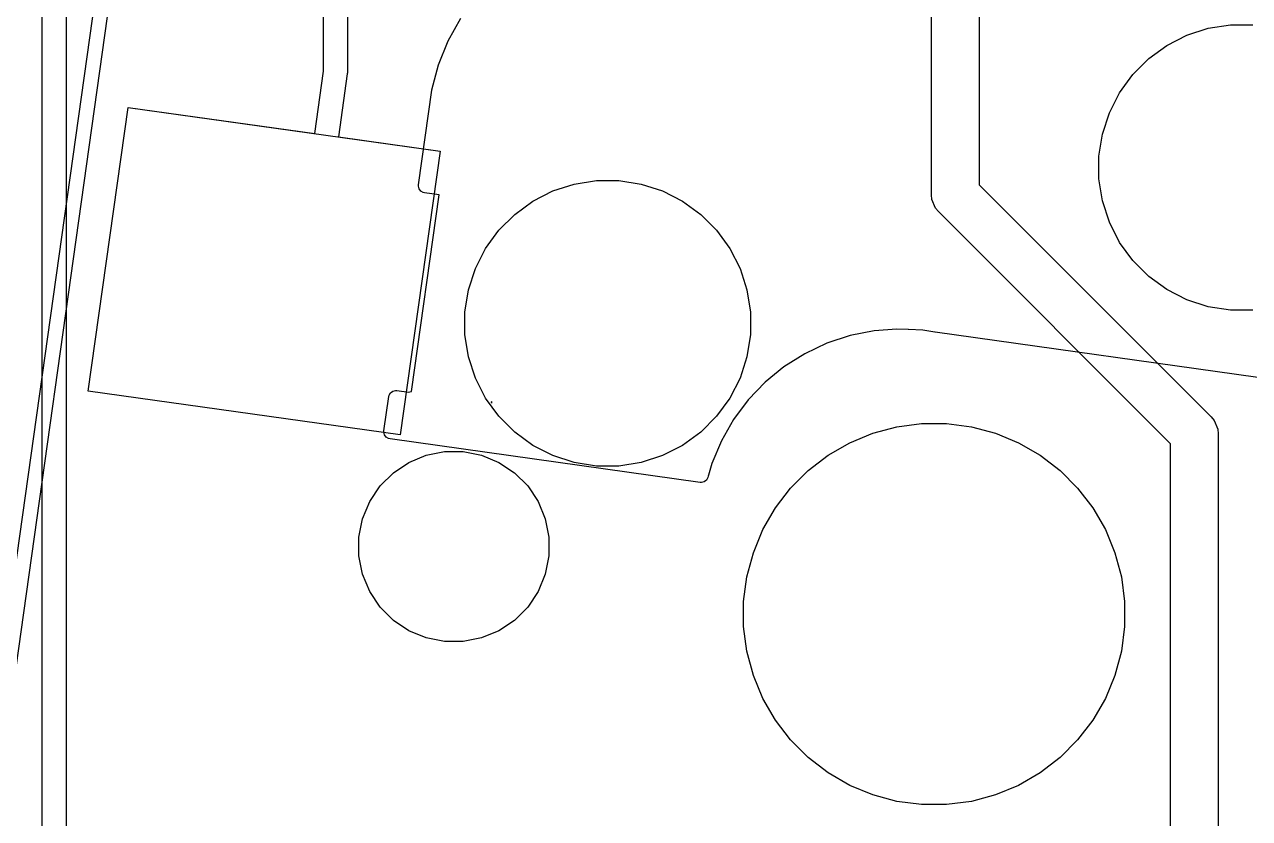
# Model space of a CAD drawing. Header units: millimetres. Extents: x 14 to 286, y -133 to -45.
# Drawn here: x 62.96 to 75.79, y -115.72 to -107.4 of the extents above; entities that cross this region are included whole.
import ezdxf

# ---------------------------------------------------------------- set-up
doc = ezdxf.new("R2010")
doc.units = ezdxf.units.MM
for name, color, linetype, true_color in [('B.Cu', 153, 'CONTINUOUS', 0x4d7fc4), ('B.Mask', 4, 'CONTINUOUS', 0x02ffee), ('B.Paste', 132, 'CONTINUOUS', 0x00c2c2), ('B.Silkscreen', 31, 'CONTINUOUS', 0xe8b2a7), ('F.Mask', 201, 'CONTINUOUS', 0xd864ff), ('F.Silkscreen', 41, 'CONTINUOUS', 0xf2eda1), ('User.Drawings', 9, 'CONTINUOUS', 0xc2c2c2)]:
    doc.layers.add(name, color=color, linetype=linetype, true_color=true_color)

msp = doc.modelspace()

# ---------------------------------------------------------------- linework, layer by layer
at = {"layer": 'B.Cu', "linetype": 'CONTINUOUS'}
for p, q in [((66.091, -107.895062), (66.091, -95.3193)), ((66.341, -95.371076), (66.341, -107.9038)), ((72.4591, -109.1878), (72.4591, -104.533353)), ((72.9591, -104.533353), (72.9591, -109.084246)), ((63.1436, -116.3382), (63.1436, -106.2515)), ((63.3936, -106.303276), (63.3936, -116.286423)), ((65.999277, -108.547699), (66.091, -107.895062)), ((66.339784, -107.921197), (66.246844, -108.582493)), ((66.340145, -107.912473), (66.339784, -107.921197)), ((66.341, -107.9038), (66.340145, -107.912473)), ((63.625967, -111.243635), (64.043486, -108.272831)), ((64.043486, -108.272831), (65.999277, -108.547699)), ((66.246844, -108.582493), (67.311371, -108.732103)), ((67.311371, -108.732103), (66.893852, -111.702907)), ((72.463904, -109.236573), (72.4591, -109.1878)), ((72.9591, -109.084246), (75.389877, -111.515023)), ((72.501233, -109.326693), (72.463904, -109.236573)), ((72.501237, -109.326697), (72.501233, -109.326693)), ((72.532323, -109.364577), (72.501237, -109.326697)), ((74.9631, -111.795354), (72.532323, -109.364577)), ((66.893852, -111.702907), (63.625967, -111.243635)), ((75.389877, -111.515023), (75.420968, -111.552908)), ((75.420968, -111.552908), (75.458297, -111.643028)), ((75.458297, -111.643028), (75.458297, -111.643037)), ((75.458297, -111.643037), (75.4631, -111.6918)), ((75.4631, -111.6918), (75.4631, -119.5097)), ((74.9631, -119.406146), (74.9631, -111.795354))]:
    msp.add_line(p, q, dxfattribs=at)
at = {"layer": 'B.Mask', "linetype": 'CONTINUOUS'}
for p, q in [((75.359212, -107.443983), (75.591691, -107.407162)), ((75.591691, -107.407162), (75.827069, -107.407162)), ((74.925632, -107.623578), (75.135355, -107.516719)), ((75.135355, -107.516719), (75.359212, -107.443983)), ((74.735208, -107.761929), (74.925632, -107.623578)), ((74.568771, -107.928366), (74.735208, -107.761929)), ((74.43042, -108.11879), (74.568771, -107.928366)), ((74.323561, -108.328513), (74.43042, -108.11879)), ((63.625967, -111.243635), (64.043486, -108.272831)), ((64.043486, -108.272831), (67.311371, -108.732103)), ((74.250825, -108.55237), (74.323561, -108.328513)), ((74.214004, -108.784849), (74.250825, -108.55237)), ((67.311371, -108.732103), (66.893852, -111.702907)), ((74.214004, -109.020227), (74.214004, -108.784849)), ((68.493653, -109.148251), (68.71751, -109.075515)), ((68.71751, -109.075515), (68.949989, -109.038694)), ((68.949989, -109.038694), (69.185367, -109.038694)), ((69.185367, -109.038694), (69.417846, -109.075515)), ((69.417846, -109.075515), (69.641703, -109.148251)), ((74.250825, -109.252706), (74.214004, -109.020227)), ((68.28393, -109.25511), (68.493653, -109.148251)), ((69.641703, -109.148251), (69.851426, -109.25511)), ((68.093506, -109.393461), (68.28393, -109.25511)), ((69.851426, -109.25511), (70.04185, -109.393461)), ((74.323561, -109.476563), (74.250825, -109.252706)), ((67.927069, -109.559898), (68.093506, -109.393461)), ((70.04185, -109.393461), (70.208287, -109.559898)), ((67.788718, -109.750322), (67.927069, -109.559898)), ((70.208287, -109.559898), (70.346638, -109.750322)), ((74.43042, -109.686286), (74.323561, -109.476563)), ((74.568771, -109.87671), (74.43042, -109.686286)), ((67.681859, -109.960045), (67.788718, -109.750322)), ((70.346638, -109.750322), (70.453497, -109.960045)), ((67.609123, -110.183902), (67.681859, -109.960045)), ((70.453497, -109.960045), (70.526233, -110.183902)), ((74.735208, -110.043147), (74.568771, -109.87671)), ((74.925632, -110.181498), (74.735208, -110.043147)), ((67.572302, -110.416381), (67.609123, -110.183902)), ((70.526233, -110.183902), (70.563054, -110.416381)), ((75.135355, -110.288357), (74.925632, -110.181498)), ((75.359212, -110.361093), (75.135355, -110.288357)), ((75.591691, -110.397914), (75.359212, -110.361093)), ((67.572302, -110.651759), (67.572302, -110.416381)), ((70.563054, -110.416381), (70.563054, -110.651759)), ((75.827069, -110.397914), (75.591691, -110.397914)), ((67.609123, -110.884238), (67.572302, -110.651759)), ((70.563054, -110.651759), (70.526233, -110.884238)), ((67.681859, -111.108095), (67.609123, -110.884238)), ((70.526233, -110.884238), (70.453497, -111.108095)), ((67.788718, -111.317818), (67.681859, -111.108095)), ((70.453497, -111.108095), (70.346638, -111.317818)), ((66.893852, -111.702907), (63.625967, -111.243635)), ((67.927069, -111.508242), (67.788718, -111.317818)), ((70.346638, -111.317818), (70.208287, -111.508242)), ((68.093506, -111.674679), (67.927069, -111.508242)), ((70.208287, -111.508242), (70.04185, -111.674679)), ((71.844221, -111.68574), (72.096919, -111.618029)), ((72.096919, -111.618029), (72.356294, -111.583882)), ((72.356294, -111.583882), (72.617906, -111.583882)), ((72.617906, -111.583882), (72.877281, -111.618029)), ((72.877281, -111.618029), (73.129979, -111.68574)), ((68.28393, -111.81303), (68.093506, -111.674679)), ((70.04185, -111.674679), (69.851426, -111.81303)), ((71.602523, -111.785855), (71.844221, -111.68574)), ((73.129979, -111.68574), (73.371677, -111.785855)), ((67.166253, -111.915661), (67.358521, -111.877416)), ((67.358521, -111.877416), (67.554555, -111.877416)), ((67.554555, -111.877416), (67.746823, -111.915661)), ((68.493653, -111.919889), (68.28393, -111.81303)), ((69.851426, -111.81303), (69.641703, -111.919889)), ((71.37596, -111.916661), (71.602523, -111.785855)), ((73.371677, -111.785855), (73.59824, -111.916661)), ((66.822145, -112.099591), (66.985141, -111.99068)), ((66.985141, -111.99068), (67.166253, -111.915661)), ((67.746823, -111.915661), (67.927935, -111.99068)), ((67.927935, -111.99068), (68.090931, -112.099591)), ((68.71751, -111.992625), (68.493653, -111.919889)), ((68.949989, -112.029446), (68.71751, -111.992625)), ((69.185367, -112.029446), (68.949989, -112.029446)), ((69.417846, -111.992625), (69.185367, -112.029446)), ((69.641703, -111.919889), (69.417846, -111.992625)), ((71.168408, -112.07592), (71.37596, -111.916661)), ((73.59824, -111.916661), (73.805792, -112.07592)), ((66.683528, -112.238208), (66.822145, -112.099591)), ((68.090931, -112.099591), (68.229548, -112.238208)), ((70.98342, -112.260908), (71.168408, -112.07592)), ((73.805792, -112.07592), (73.99078, -112.260908)), ((66.574617, -112.401204), (66.683528, -112.238208)), ((68.229548, -112.238208), (68.338459, -112.401204)), ((70.824161, -112.46846), (70.98342, -112.260908)), ((73.99078, -112.260908), (74.150039, -112.46846)), ((66.499598, -112.582316), (66.574617, -112.401204)), ((68.338459, -112.401204), (68.413478, -112.582316)), ((70.693355, -112.695023), (70.824161, -112.46846)), ((74.150039, -112.46846), (74.280845, -112.695023)), ((66.461353, -112.774584), (66.499598, -112.582316)), ((68.413478, -112.582316), (68.451723, -112.774584)), ((66.461353, -112.970618), (66.461353, -112.774584)), ((68.451723, -112.774584), (68.451723, -112.970618)), ((70.59324, -112.936721), (70.693355, -112.695023)), ((74.280845, -112.695023), (74.38096, -112.936721)), ((66.499598, -113.162886), (66.461353, -112.970618)), ((68.451723, -112.970618), (68.413478, -113.162886)), ((70.525529, -113.189419), (70.59324, -112.936721)), ((74.38096, -112.936721), (74.448671, -113.189419)), ((66.574617, -113.343998), (66.499598, -113.162886)), ((68.413478, -113.162886), (68.338459, -113.343998)), ((70.491382, -113.448794), (70.525529, -113.189419)), ((74.448671, -113.189419), (74.482818, -113.448794)), ((66.683528, -113.506994), (66.574617, -113.343998)), ((68.338459, -113.343998), (68.229548, -113.506994)), ((66.822145, -113.645611), (66.683528, -113.506994)), ((68.229548, -113.506994), (68.090931, -113.645611)), ((70.491382, -113.710406), (70.491382, -113.448794)), ((74.482818, -113.448794), (74.482818, -113.710406)), ((66.985141, -113.754522), (66.822145, -113.645611)), ((68.090931, -113.645611), (67.927935, -113.754522)), ((67.166253, -113.829541), (66.985141, -113.754522)), ((67.927935, -113.754522), (67.746823, -113.829541)), ((70.525529, -113.969781), (70.491382, -113.710406)), ((74.482818, -113.710406), (74.448671, -113.969781)), ((67.358521, -113.867786), (67.166253, -113.829541)), ((67.554555, -113.867786), (67.358521, -113.867786)), ((67.746823, -113.829541), (67.554555, -113.867786)), ((70.59324, -114.222479), (70.525529, -113.969781)), ((74.448671, -113.969781), (74.38096, -114.222479)), ((70.693355, -114.464177), (70.59324, -114.222479)), ((74.38096, -114.222479), (74.280845, -114.464177)), ((70.824161, -114.69074), (70.693355, -114.464177)), ((74.280845, -114.464177), (74.150039, -114.69074)), ((70.98342, -114.898292), (70.824161, -114.69074)), ((74.150039, -114.69074), (73.99078, -114.898292)), ((71.168408, -115.08328), (70.98342, -114.898292)), ((73.99078, -114.898292), (73.805792, -115.08328)), ((71.37596, -115.242539), (71.168408, -115.08328)), ((73.805792, -115.08328), (73.59824, -115.242539)), ((71.602523, -115.373345), (71.37596, -115.242539)), ((73.59824, -115.242539), (73.371677, -115.373345)), ((71.844221, -115.47346), (71.602523, -115.373345)), ((72.096919, -115.541171), (71.844221, -115.47346)), ((73.129979, -115.47346), (72.877281, -115.541171)), ((73.371677, -115.373345), (73.129979, -115.47346)), ((72.356294, -115.575318), (72.096919, -115.541171)), ((72.617906, -115.575318), (72.356294, -115.575318)), ((72.877281, -115.541171), (72.617906, -115.575318))]:
    msp.add_line(p, q, dxfattribs=at)
at = {"layer": 'B.Paste', "linetype": 'CONTINUOUS'}
for p, q in [((63.625967, -111.243635), (64.043486, -108.272831)), ((64.043486, -108.272831), (67.311371, -108.732103)), ((67.311371, -108.732103), (66.893852, -111.702907)), ((66.893852, -111.702907), (63.625967, -111.243635))]:
    msp.add_line(p, q, dxfattribs=at)
at = {"layer": 'B.Silkscreen', "linetype": 'CONTINUOUS'}
for p, q in [((67.395826, -107.575364), (67.530105, -107.339108)), ((67.293532, -107.827126), (67.395826, -107.575364)), ((67.224976, -108.090086), (67.293532, -107.827126)), ((67.085189, -109.084049), (67.224362, -108.093781)), ((67.224362, -108.093781), (67.225071, -108.090851)), ((67.225071, -108.090851), (67.224976, -108.090086)), ((67.013111, -111.249524), (67.302514, -109.190328)), ((67.084579, -109.098739), (67.085189, -109.084049)), ((67.091907, -109.127071), (67.084579, -109.098739)), ((67.109518, -109.150441), (67.091907, -109.127071)), ((67.134732, -109.165294), (67.109518, -109.150441)), ((67.149021, -109.168757), (67.134732, -109.165294)), ((67.302514, -109.190328), (67.149021, -109.168757)), ((71.857713, -110.612357), (71.606271, -110.662528)), ((72.094688, -110.594604), (71.857713, -110.612357)), ((72.214123, -110.599225), (72.094688, -110.594604)), ((72.218658, -110.598195), (72.214123, -110.599225)), ((72.369506, -110.605351), (72.218658, -110.598195)), ((72.495855, -110.627051), (72.369506, -110.605351)), ((71.362818, -110.742969), (71.130982, -110.852479)), ((71.606271, -110.662528), (71.362818, -110.742969)), ((72.496349, -110.626979), (72.495855, -110.627051)), ((72.498074, -110.627397), (72.496349, -110.626979)), ((77.449414, -111.323262), (72.498074, -110.627397)), ((71.130982, -110.852479), (70.914221, -110.989427)), ((70.914221, -110.989427), (70.715765, -111.15177)), ((66.791757, -111.262746), (66.815127, -111.245135)), ((66.815127, -111.245135), (66.816654, -111.24474)), ((66.816654, -111.24474), (66.843459, -111.237807)), ((66.843459, -111.237807), (66.858149, -111.238417)), ((66.858149, -111.238417), (66.983528, -111.256038)), ((66.983528, -111.256038), (67.009323, -111.249367)), ((67.009323, -111.249367), (67.013111, -111.249524)), ((70.715765, -111.15177), (70.538573, -111.337089)), ((66.723339, -111.658746), (66.773441, -111.30225)), ((66.773441, -111.30225), (66.776904, -111.28796)), ((66.776904, -111.28796), (66.791757, -111.262746)), ((67.84831, -111.357224), (67.847259, -111.36228)), ((67.847259, -111.36228), (67.857607, -111.363734)), ((67.857607, -111.363734), (67.84831, -111.357224)), ((70.538573, -111.337089), (70.385286, -111.542621)), ((70.385286, -111.542621), (70.25819, -111.765302)), ((66.722729, -111.673436), (66.723339, -111.658746)), ((66.730057, -111.701768), (66.722729, -111.673436)), ((66.747668, -111.725138), (66.730057, -111.701768)), ((66.772882, -111.739991), (66.747668, -111.725138)), ((66.787171, -111.743454), (66.772882, -111.739991)), ((70.03525, -112.199942), (66.787171, -111.743454)), ((70.25819, -111.765302), (70.159179, -112.001812)), ((70.159179, -112.001812), (70.124518, -112.125237)), ((70.116495, -112.150399), (70.101642, -112.175613)), ((70.118834, -112.133754), (70.116495, -112.150399)), ((70.124518, -112.125237), (70.118834, -112.133754)), ((70.04994, -112.200552), (70.03525, -112.199942)), ((70.078272, -112.193224), (70.04994, -112.200552)), ((70.101642, -112.175613), (70.078272, -112.193224))]:
    msp.add_line(p, q, dxfattribs=at)
at = {"layer": 'F.Mask', "linetype": 'CONTINUOUS'}
for p, q in [((75.359212, -107.443983), (75.591691, -107.407162)), ((75.591691, -107.407162), (75.827069, -107.407162)), ((74.925632, -107.623578), (75.135355, -107.516719)), ((75.135355, -107.516719), (75.359212, -107.443983)), ((74.735208, -107.761929), (74.925632, -107.623578)), ((74.568771, -107.928366), (74.735208, -107.761929)), ((74.43042, -108.11879), (74.568771, -107.928366)), ((74.323561, -108.328513), (74.43042, -108.11879)), ((74.250825, -108.55237), (74.323561, -108.328513)), ((74.214004, -108.784849), (74.250825, -108.55237)), ((74.214004, -109.020227), (74.214004, -108.784849)), ((68.493653, -109.148251), (68.71751, -109.075515)), ((68.71751, -109.075515), (68.949989, -109.038694)), ((68.949989, -109.038694), (69.185367, -109.038694)), ((69.185367, -109.038694), (69.417846, -109.075515)), ((69.417846, -109.075515), (69.641703, -109.148251)), ((74.250825, -109.252706), (74.214004, -109.020227)), ((68.28393, -109.25511), (68.493653, -109.148251)), ((69.641703, -109.148251), (69.851426, -109.25511)), ((68.093506, -109.393461), (68.28393, -109.25511)), ((69.851426, -109.25511), (70.04185, -109.393461)), ((74.323561, -109.476563), (74.250825, -109.252706)), ((67.927069, -109.559898), (68.093506, -109.393461)), ((70.04185, -109.393461), (70.208287, -109.559898)), ((67.788718, -109.750322), (67.927069, -109.559898)), ((70.208287, -109.559898), (70.346638, -109.750322)), ((74.43042, -109.686286), (74.323561, -109.476563)), ((74.568771, -109.87671), (74.43042, -109.686286)), ((67.681859, -109.960045), (67.788718, -109.750322)), ((70.346638, -109.750322), (70.453497, -109.960045)), ((67.609123, -110.183902), (67.681859, -109.960045)), ((70.453497, -109.960045), (70.526233, -110.183902)), ((74.735208, -110.043147), (74.568771, -109.87671)), ((74.925632, -110.181498), (74.735208, -110.043147)), ((67.572302, -110.416381), (67.609123, -110.183902)), ((70.526233, -110.183902), (70.563054, -110.416381)), ((75.135355, -110.288357), (74.925632, -110.181498)), ((75.359212, -110.361093), (75.135355, -110.288357)), ((75.591691, -110.397914), (75.359212, -110.361093)), ((67.572302, -110.651759), (67.572302, -110.416381)), ((70.563054, -110.416381), (70.563054, -110.651759)), ((75.827069, -110.397914), (75.591691, -110.397914)), ((67.609123, -110.884238), (67.572302, -110.651759)), ((70.563054, -110.651759), (70.526233, -110.884238)), ((67.681859, -111.108095), (67.609123, -110.884238)), ((70.526233, -110.884238), (70.453497, -111.108095)), ((67.788718, -111.317818), (67.681859, -111.108095)), ((70.453497, -111.108095), (70.346638, -111.317818)), ((67.927069, -111.508242), (67.788718, -111.317818)), ((70.346638, -111.317818), (70.208287, -111.508242)), ((68.093506, -111.674679), (67.927069, -111.508242)), ((70.208287, -111.508242), (70.04185, -111.674679)), ((71.844221, -111.68574), (72.096919, -111.618029)), ((72.096919, -111.618029), (72.356294, -111.583882)), ((72.356294, -111.583882), (72.617906, -111.583882)), ((72.617906, -111.583882), (72.877281, -111.618029)), ((72.877281, -111.618029), (73.129979, -111.68574)), ((68.28393, -111.81303), (68.093506, -111.674679)), ((70.04185, -111.674679), (69.851426, -111.81303)), ((71.602523, -111.785855), (71.844221, -111.68574)), ((73.129979, -111.68574), (73.371677, -111.785855)), ((67.166253, -111.915661), (67.358521, -111.877416)), ((67.358521, -111.877416), (67.554555, -111.877416)), ((67.554555, -111.877416), (67.746823, -111.915661)), ((68.493653, -111.919889), (68.28393, -111.81303)), ((69.851426, -111.81303), (69.641703, -111.919889)), ((71.37596, -111.916661), (71.602523, -111.785855)), ((73.371677, -111.785855), (73.59824, -111.916661)), ((66.822145, -112.099591), (66.985141, -111.99068)), ((66.985141, -111.99068), (67.166253, -111.915661)), ((67.746823, -111.915661), (67.927935, -111.99068)), ((67.927935, -111.99068), (68.090931, -112.099591)), ((68.71751, -111.992625), (68.493653, -111.919889)), ((68.949989, -112.029446), (68.71751, -111.992625)), ((69.185367, -112.029446), (68.949989, -112.029446)), ((69.417846, -111.992625), (69.185367, -112.029446)), ((69.641703, -111.919889), (69.417846, -111.992625)), ((71.168408, -112.07592), (71.37596, -111.916661)), ((73.59824, -111.916661), (73.805792, -112.07592)), ((66.683528, -112.238208), (66.822145, -112.099591)), ((68.090931, -112.099591), (68.229548, -112.238208)), ((70.98342, -112.260908), (71.168408, -112.07592)), ((73.805792, -112.07592), (73.99078, -112.260908)), ((66.574617, -112.401204), (66.683528, -112.238208)), ((68.229548, -112.238208), (68.338459, -112.401204)), ((70.824161, -112.46846), (70.98342, -112.260908)), ((73.99078, -112.260908), (74.150039, -112.46846)), ((66.499598, -112.582316), (66.574617, -112.401204)), ((68.338459, -112.401204), (68.413478, -112.582316)), ((70.693355, -112.695023), (70.824161, -112.46846)), ((74.150039, -112.46846), (74.280845, -112.695023)), ((66.461353, -112.774584), (66.499598, -112.582316)), ((68.413478, -112.582316), (68.451723, -112.774584)), ((66.461353, -112.970618), (66.461353, -112.774584)), ((68.451723, -112.774584), (68.451723, -112.970618)), ((70.59324, -112.936721), (70.693355, -112.695023)), ((74.280845, -112.695023), (74.38096, -112.936721)), ((66.499598, -113.162886), (66.461353, -112.970618)), ((68.451723, -112.970618), (68.413478, -113.162886)), ((70.525529, -113.189419), (70.59324, -112.936721)), ((74.38096, -112.936721), (74.448671, -113.189419)), ((66.574617, -113.343998), (66.499598, -113.162886)), ((68.413478, -113.162886), (68.338459, -113.343998)), ((70.491382, -113.448794), (70.525529, -113.189419)), ((74.448671, -113.189419), (74.482818, -113.448794)), ((66.683528, -113.506994), (66.574617, -113.343998)), ((68.338459, -113.343998), (68.229548, -113.506994)), ((66.822145, -113.645611), (66.683528, -113.506994)), ((68.229548, -113.506994), (68.090931, -113.645611)), ((70.491382, -113.710406), (70.491382, -113.448794)), ((74.482818, -113.448794), (74.482818, -113.710406)), ((66.985141, -113.754522), (66.822145, -113.645611)), ((68.090931, -113.645611), (67.927935, -113.754522)), ((67.166253, -113.829541), (66.985141, -113.754522)), ((67.927935, -113.754522), (67.746823, -113.829541)), ((70.525529, -113.969781), (70.491382, -113.710406)), ((74.482818, -113.710406), (74.448671, -113.969781)), ((67.358521, -113.867786), (67.166253, -113.829541)), ((67.554555, -113.867786), (67.358521, -113.867786)), ((67.746823, -113.829541), (67.554555, -113.867786)), ((70.59324, -114.222479), (70.525529, -113.969781)), ((74.448671, -113.969781), (74.38096, -114.222479)), ((70.693355, -114.464177), (70.59324, -114.222479)), ((74.38096, -114.222479), (74.280845, -114.464177)), ((70.824161, -114.69074), (70.693355, -114.464177)), ((74.280845, -114.464177), (74.150039, -114.69074)), ((70.98342, -114.898292), (70.824161, -114.69074)), ((74.150039, -114.69074), (73.99078, -114.898292)), ((71.168408, -115.08328), (70.98342, -114.898292)), ((73.99078, -114.898292), (73.805792, -115.08328)), ((71.37596, -115.242539), (71.168408, -115.08328)), ((73.805792, -115.08328), (73.59824, -115.242539)), ((71.602523, -115.373345), (71.37596, -115.242539)), ((73.59824, -115.242539), (73.371677, -115.373345)), ((71.844221, -115.47346), (71.602523, -115.373345)), ((72.096919, -115.541171), (71.844221, -115.47346)), ((73.129979, -115.47346), (72.877281, -115.541171)), ((73.371677, -115.373345), (73.129979, -115.47346)), ((72.356294, -115.575318), (72.096919, -115.541171)), ((72.617906, -115.575318), (72.356294, -115.575318)), ((72.877281, -115.541171), (72.617906, -115.575318))]:
    msp.add_line(p, q, dxfattribs=at)
at = {"layer": 'F.Silkscreen', "linetype": 'CONTINUOUS'}
for p, q in [((71.844221, -111.68574), (72.096919, -111.618029)), ((72.096919, -111.618029), (72.356294, -111.583882)), ((72.356294, -111.583882), (72.617906, -111.583882)), ((72.617906, -111.583882), (72.877281, -111.618029)), ((72.877281, -111.618029), (73.129979, -111.68574)), ((71.602523, -111.785855), (71.844221, -111.68574)), ((73.129979, -111.68574), (73.371677, -111.785855)), ((67.166253, -111.915661), (67.358521, -111.877416)), ((67.358521, -111.877416), (67.554555, -111.877416)), ((67.554555, -111.877416), (67.746823, -111.915661)), ((71.37596, -111.916661), (71.602523, -111.785855)), ((73.371677, -111.785855), (73.59824, -111.916661)), ((66.822145, -112.099591), (66.985141, -111.99068)), ((66.985141, -111.99068), (67.166253, -111.915661)), ((67.746823, -111.915661), (67.927935, -111.99068)), ((67.927935, -111.99068), (68.090931, -112.099591)), ((71.168408, -112.07592), (71.37596, -111.916661)), ((73.59824, -111.916661), (73.805792, -112.07592)), ((66.683528, -112.238208), (66.822145, -112.099591)), ((68.090931, -112.099591), (68.229548, -112.238208)), ((70.98342, -112.260908), (71.168408, -112.07592)), ((73.805792, -112.07592), (73.99078, -112.260908)), ((66.574617, -112.401204), (66.683528, -112.238208)), ((68.229548, -112.238208), (68.338459, -112.401204)), ((70.824161, -112.46846), (70.98342, -112.260908)), ((73.99078, -112.260908), (74.150039, -112.46846)), ((66.499598, -112.582316), (66.574617, -112.401204)), ((68.338459, -112.401204), (68.413478, -112.582316)), ((70.693355, -112.695023), (70.824161, -112.46846)), ((74.150039, -112.46846), (74.280845, -112.695023)), ((66.461353, -112.774584), (66.499598, -112.582316)), ((68.413478, -112.582316), (68.451723, -112.774584)), ((66.461353, -112.970618), (66.461353, -112.774584)), ((68.451723, -112.774584), (68.451723, -112.970618)), ((70.59324, -112.936721), (70.693355, -112.695023)), ((74.280845, -112.695023), (74.38096, -112.936721)), ((66.499598, -113.162886), (66.461353, -112.970618)), ((68.451723, -112.970618), (68.413478, -113.162886)), ((70.525529, -113.189419), (70.59324, -112.936721)), ((74.38096, -112.936721), (74.448671, -113.189419)), ((66.574617, -113.343998), (66.499598, -113.162886)), ((68.413478, -113.162886), (68.338459, -113.343998)), ((70.491382, -113.448794), (70.525529, -113.189419)), ((74.448671, -113.189419), (74.482818, -113.448794)), ((66.683528, -113.506994), (66.574617, -113.343998)), ((68.338459, -113.343998), (68.229548, -113.506994)), ((66.822145, -113.645611), (66.683528, -113.506994)), ((68.229548, -113.506994), (68.090931, -113.645611)), ((70.491382, -113.710406), (70.491382, -113.448794)), ((74.482818, -113.448794), (74.482818, -113.710406)), ((66.985141, -113.754522), (66.822145, -113.645611)), ((68.090931, -113.645611), (67.927935, -113.754522)), ((67.166253, -113.829541), (66.985141, -113.754522)), ((67.927935, -113.754522), (67.746823, -113.829541)), ((70.525529, -113.969781), (70.491382, -113.710406)), ((74.482818, -113.710406), (74.448671, -113.969781)), ((67.358521, -113.867786), (67.166253, -113.829541)), ((67.554555, -113.867786), (67.358521, -113.867786)), ((67.746823, -113.829541), (67.554555, -113.867786)), ((70.59324, -114.222479), (70.525529, -113.969781)), ((74.448671, -113.969781), (74.38096, -114.222479)), ((70.693355, -114.464177), (70.59324, -114.222479)), ((74.38096, -114.222479), (74.280845, -114.464177)), ((70.824161, -114.69074), (70.693355, -114.464177)), ((74.280845, -114.464177), (74.150039, -114.69074)), ((70.98342, -114.898292), (70.824161, -114.69074)), ((74.150039, -114.69074), (73.99078, -114.898292)), ((71.168408, -115.08328), (70.98342, -114.898292)), ((73.99078, -114.898292), (73.805792, -115.08328)), ((71.37596, -115.242539), (71.168408, -115.08328)), ((73.805792, -115.08328), (73.59824, -115.242539)), ((71.602523, -115.373345), (71.37596, -115.242539)), ((73.59824, -115.242539), (73.371677, -115.373345)), ((71.844221, -115.47346), (71.602523, -115.373345)), ((72.096919, -115.541171), (71.844221, -115.47346)), ((73.129979, -115.47346), (72.877281, -115.541171)), ((73.371677, -115.373345), (73.129979, -115.47346)), ((72.356294, -115.575318), (72.096919, -115.541171)), ((72.617906, -115.575318), (72.356294, -115.575318)), ((72.877281, -115.541171), (72.617906, -115.575318))]:
    msp.add_line(p, q, dxfattribs=at)
at = {"layer": 'User.Drawings', "linetype": 'CONTINUOUS'}
for p, q in [((61.654903, -121.675842), (64.286013, -102.954514)), ((64.431793, -102.995026), (61.820907, -121.572448))]:
    msp.add_line(p, q, dxfattribs=at)

doc.saveas('drawing.dxf')
